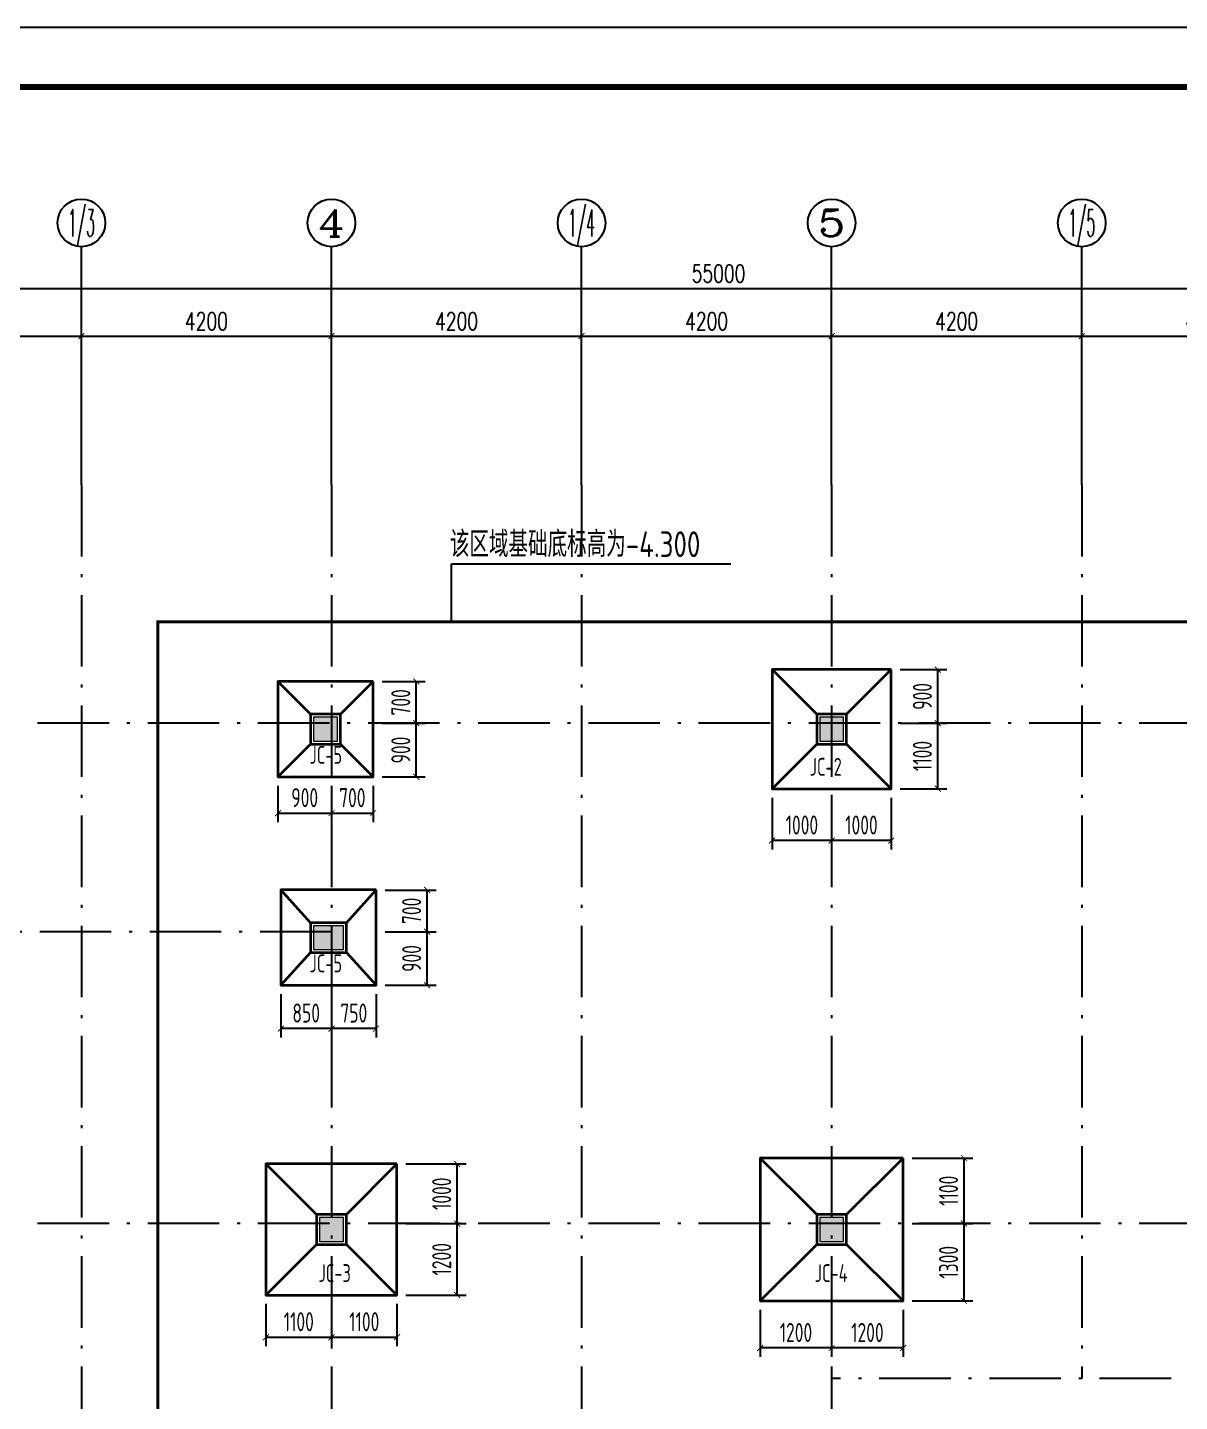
# Model space of a CAD drawing. Extents: x 169490 to 7584583, y -2399407 to 1374371.
# Drawn here: x 1414174 to 1433522, y 832123 to 855191 of the extents above; entities that cross this region are included whole.
import ezdxf
from ezdxf.enums import TextEntityAlignment as Align

# ---------------------------------------------------------------- set-up
doc = ezdxf.new("R2010")
doc.units = 0
doc.header["$LTSCALE"] = 100
for name, pattern in [('D3轴线点划线', [18.5, 12, -3, 0.5, -3]), ('DIVIDE2', [15.875, 6.35, -3.175, 0, -3.175, 0, -3.175]), ('HIDDEN', [0.375, 0.25, -0.125])]:
    doc.linetypes.add(name, pattern=pattern)
doc.layers.get('0').update_dxf_attribs({"linetype": 'CONTINUOUS'})
doc.layers.get('DEFPOINTS').update_dxf_attribs({"linetype": 'CONTINUOUS'})
for name, color, linetype in [('0P-标字', 7, 'CONTINUOUS'), ('10', 7, 'DIVIDE2'), ('AXIS', 3, 'CONTINUOUS'), ('AXIS_TEXT', 4, 'CONTINUOUS'), ('C-AXIS(轴号)', 3, 'CONTINUOUS'), ('C-AXIS-T(字)', 7, 'CONTINUOUS'), ('C-DOTE', 8, 'D3轴线点划线'), ('PUB_DIM', 3, 'CONTINUOUS'), ('PUB_TEXT', 4, 'CONTINUOUS'), ('S-COLU-HATCH', 251, 'CONTINUOUS'), ('S-SLAB-DIM', 92, 'CONTINUOUS'), ('图框', 140, 'CONTINUOUS')]:
    doc.layers.add(name, color=color, linetype=linetype)
for name, color, linetype, lineweight in [('S-COLU-LINE1', 6, 'CONTINUOUS', 18), ('独基', 110, 'CONTINUOUS', 35), ('砼柱', 2, 'CONTINUOUS', 35)]:
    doc.layers.add(name, color=color, linetype=linetype, lineweight=lineweight)
doc.styles.add('_HZDX', font='tssdeng.shx', dxfattribs={"width": 0.8, "bigfont": 'tssdchn.shx'})
doc.styles.add('_TCH_AXIS', font='COMPLEX', dxfattribs={"bigfont": 'GBCBIG'})
doc.styles.add('_TCH_DIM_T3', font='SIMPLEX.shx', dxfattribs={"width": 0.705882, "bigfont": 'GBCBIG.shx'})
doc.styles.add('COMPLEX', font='COMPLEX')
doc.styles.add('TSSD_Dimension', font='Tssdeng.shx', dxfattribs={"width": 0.7, "bigfont": 'tssdchn.shx'})
doc.styles.add('X', font='tssdeng.shx', dxfattribs={"width": 0.7, "bigfont": 'hztxt.shx'})
doc.dimstyles.new('_TCH_ARCH&&100', dxfattribs={"dimtxt": 297.5, "dimasz": 100, "dimexe": 250, "dimexo": 300, "dimgap": 100, "dimtad": 1, "dimdec": 0, "dimzin": 0, "dimdsep": 46, "dimtxsty": '_TCH_DIM_T3', "dimblk": 'ARCHTICK', "dimcen": 0.09, "dimclrt": 7, "dimazin": 2, "dimtfac": 1, "dimtdec": 0, "dimtix": 1, "dimtmove": 2, "dimatfit": 3, "dimfxl": 1, "dimtolj": 1, "dimtzin": 0, "dimarcsym": 0})
doc.dimstyles.new('TSSD_100_100$0', dxfattribs={"dimtxt": 320, "dimasz": 100, "dimexe": 150, "dimexo": 150, "dimgap": 100, "dimtad": 1, "dimdec": 0, "dimzin": 0, "dimdsep": 46, "dimtxsty": 'TSSD_Dimension', "dimblk": 'ARCHTICK', "dimcen": 0, "dimclrt": 7, "dimadec": 1, "dimazin": 0, "dimtfac": 1, "dimtdec": 0, "dimtix": 1, "dimtmove": 2, "dimatfit": 3, "dimldrblk": '_TSDBK', "dimfxl": 1, "dimtolj": 1, "dimtzin": 0, "dimarcsym": 0})

# ---------------------------------------------------------------- blocks, each defined once
blk = doc.blocks.new('_ARCHTICK')
at = {"const_width": 0.15}
blk.add_lwpolyline([(-0.5, -0.5), (0.5, 0.5)], dxfattribs=at)
blk = doc.blocks.new('*D423')
at = {"layer": 'AXIS', "color": 0, "lineweight": -2, "transparency": 16777216}
for p, q in [((1398280, 847811), (1398280, 851061)), ((1453280, 847811), (1453280, 851061)), ((1398280, 850811), (1453280, 850811))]:
    blk.add_line(p, q, dxfattribs=at)
at = {"layer": 'DEFPOINTS', "color": 0, "transparency": 16777216}
for p in [(1453280, 850811), (1398280, 847511), (1453280, 847511)]:
    blk.add_point(p, dxfattribs=at)
at = {"layer": 'AXIS', "color": 0, "lineweight": -2, "transparency": 16777216, "xscale": 100, "yscale": 100, "zscale": 100, "rotation": 180}
blk.add_blockref('_ARCHTICK', (1398280, 850811), dxfattribs=at)
at = {"layer": 'AXIS', "color": 0, "lineweight": -2, "transparency": 16777216, "xscale": 100, "yscale": 100, "zscale": 100}
blk.add_blockref('_ARCHTICK', (1453280, 850811), dxfattribs=at)
at = {"layer": 'AXIS', "color": 7, "transparency": 16777216, "insert": (1425780, 851060), "char_height": 297.5, "attachment_point": 5, "style": '_TCH_DIM_T3'}
blk.add_mtext('\\A1;55000', dxfattribs=at)
blk = doc.blocks.new('*D429')
at = {"layer": 'AXIS', "color": 0, "lineweight": -2, "transparency": 16777216}
for p, q in [((1431880, 847811), (1431880, 850261)), ((1436080, 847811), (1436080, 850261)), ((1431880, 850011), (1436080, 850011))]:
    blk.add_line(p, q, dxfattribs=at)
at = {"layer": 'DEFPOINTS', "color": 0, "transparency": 16777216}
for p in [(1436080, 850011), (1431880, 847511), (1436080, 847511)]:
    blk.add_point(p, dxfattribs=at)
at = {"layer": 'AXIS', "color": 0, "lineweight": -2, "transparency": 16777216, "xscale": 100, "yscale": 100, "zscale": 100, "rotation": 180}
blk.add_blockref('_ARCHTICK', (1431880, 850011), dxfattribs=at)
at = {"layer": 'AXIS', "color": 0, "lineweight": -2, "transparency": 16777216, "xscale": 100, "yscale": 100, "zscale": 100}
blk.add_blockref('_ARCHTICK', (1436080, 850011), dxfattribs=at)
at = {"layer": 'AXIS', "color": 7, "transparency": 16777216, "insert": (1433980, 850260), "char_height": 297.5, "attachment_point": 5, "style": '_TCH_DIM_T3'}
blk.add_mtext('\\A1;4200', dxfattribs=at)
blk = doc.blocks.new('*D430')
at = {"layer": 'AXIS', "color": 0, "lineweight": -2, "transparency": 16777216}
for p, q in [((1427680, 847811), (1427680, 850261)), ((1431880, 847811), (1431880, 850261)), ((1427680, 850011), (1431880, 850011))]:
    blk.add_line(p, q, dxfattribs=at)
at = {"layer": 'DEFPOINTS', "color": 0, "transparency": 16777216}
for p in [(1431880, 850011), (1427680, 847511), (1431880, 847511)]:
    blk.add_point(p, dxfattribs=at)
at = {"layer": 'AXIS', "color": 0, "lineweight": -2, "transparency": 16777216, "xscale": 100, "yscale": 100, "zscale": 100, "rotation": 180}
blk.add_blockref('_ARCHTICK', (1427680, 850011), dxfattribs=at)
at = {"layer": 'AXIS', "color": 0, "lineweight": -2, "transparency": 16777216, "xscale": 100, "yscale": 100, "zscale": 100}
blk.add_blockref('_ARCHTICK', (1431880, 850011), dxfattribs=at)
at = {"layer": 'AXIS', "color": 7, "transparency": 16777216, "insert": (1429780, 850260), "char_height": 297.5, "attachment_point": 5, "style": '_TCH_DIM_T3'}
blk.add_mtext('\\A1;4200', dxfattribs=at)
blk = doc.blocks.new('*D431')
at = {"layer": 'AXIS', "color": 0, "lineweight": -2, "transparency": 16777216}
for p, q in [((1423480, 847811), (1423480, 850261)), ((1427680, 847811), (1427680, 850261)), ((1423480, 850011), (1427680, 850011))]:
    blk.add_line(p, q, dxfattribs=at)
at = {"layer": 'DEFPOINTS', "color": 0, "transparency": 16777216}
for p in [(1427680, 850011), (1423480, 847511), (1427680, 847511)]:
    blk.add_point(p, dxfattribs=at)
at = {"layer": 'AXIS', "color": 0, "lineweight": -2, "transparency": 16777216, "xscale": 100, "yscale": 100, "zscale": 100, "rotation": 180}
blk.add_blockref('_ARCHTICK', (1423480, 850011), dxfattribs=at)
at = {"layer": 'AXIS', "color": 0, "lineweight": -2, "transparency": 16777216, "xscale": 100, "yscale": 100, "zscale": 100}
blk.add_blockref('_ARCHTICK', (1427680, 850011), dxfattribs=at)
at = {"layer": 'AXIS', "color": 7, "transparency": 16777216, "insert": (1425580, 850260), "char_height": 297.5, "attachment_point": 5, "style": '_TCH_DIM_T3'}
blk.add_mtext('\\A1;4200', dxfattribs=at)
blk = doc.blocks.new('*D432')
at = {"layer": 'AXIS', "color": 0, "lineweight": -2, "transparency": 16777216}
for p, q in [((1419280, 847811), (1419280, 850261)), ((1423480, 847811), (1423480, 850261)), ((1419280, 850011), (1423480, 850011))]:
    blk.add_line(p, q, dxfattribs=at)
at = {"layer": 'DEFPOINTS', "color": 0, "transparency": 16777216}
for p in [(1423480, 850011), (1419280, 847511), (1423480, 847511)]:
    blk.add_point(p, dxfattribs=at)
at = {"layer": 'AXIS', "color": 0, "lineweight": -2, "transparency": 16777216, "xscale": 100, "yscale": 100, "zscale": 100, "rotation": 180}
blk.add_blockref('_ARCHTICK', (1419280, 850011), dxfattribs=at)
at = {"layer": 'AXIS', "color": 0, "lineweight": -2, "transparency": 16777216, "xscale": 100, "yscale": 100, "zscale": 100}
blk.add_blockref('_ARCHTICK', (1423480, 850011), dxfattribs=at)
at = {"layer": 'AXIS', "color": 7, "transparency": 16777216, "insert": (1421380, 850260), "char_height": 297.5, "attachment_point": 5, "style": '_TCH_DIM_T3'}
blk.add_mtext('\\A1;4200', dxfattribs=at)
blk = doc.blocks.new('*D433')
at = {"layer": 'AXIS', "color": 0, "lineweight": -2, "transparency": 16777216}
for p, q in [((1415080, 847811), (1415080, 850261)), ((1419280, 847811), (1419280, 850261)), ((1415080, 850011), (1419280, 850011))]:
    blk.add_line(p, q, dxfattribs=at)
at = {"layer": 'DEFPOINTS', "color": 0, "transparency": 16777216}
for p in [(1419280, 850011), (1415080, 847511), (1419280, 847511)]:
    blk.add_point(p, dxfattribs=at)
at = {"layer": 'AXIS', "color": 0, "lineweight": -2, "transparency": 16777216, "xscale": 100, "yscale": 100, "zscale": 100, "rotation": 180}
blk.add_blockref('_ARCHTICK', (1415080, 850011), dxfattribs=at)
at = {"layer": 'AXIS', "color": 0, "lineweight": -2, "transparency": 16777216, "xscale": 100, "yscale": 100, "zscale": 100}
blk.add_blockref('_ARCHTICK', (1419280, 850011), dxfattribs=at)
at = {"layer": 'AXIS', "color": 7, "transparency": 16777216, "insert": (1417180, 850260), "char_height": 297.5, "attachment_point": 5, "style": '_TCH_DIM_T3'}
blk.add_mtext('\\A1;4200', dxfattribs=at)
blk = doc.blocks.new('*D434')
at = {"layer": 'AXIS', "color": 0, "lineweight": -2, "transparency": 16777216}
for p, q in [((1410880, 847811), (1410880, 850261)), ((1415080, 847811), (1415080, 850261)), ((1410880, 850011), (1415080, 850011))]:
    blk.add_line(p, q, dxfattribs=at)
at = {"layer": 'DEFPOINTS', "color": 0, "transparency": 16777216}
for p in [(1415080, 850011), (1410880, 847511), (1415080, 847511)]:
    blk.add_point(p, dxfattribs=at)
at = {"layer": 'AXIS', "color": 0, "lineweight": -2, "transparency": 16777216, "xscale": 100, "yscale": 100, "zscale": 100, "rotation": 180}
blk.add_blockref('_ARCHTICK', (1410880, 850011), dxfattribs=at)
at = {"layer": 'AXIS', "color": 0, "lineweight": -2, "transparency": 16777216, "xscale": 100, "yscale": 100, "zscale": 100}
blk.add_blockref('_ARCHTICK', (1415080, 850011), dxfattribs=at)
at = {"layer": 'AXIS', "color": 7, "transparency": 16777216, "insert": (1412980, 850260), "char_height": 297.5, "attachment_point": 5, "style": '_TCH_DIM_T3'}
blk.add_mtext('\\A1;4200', dxfattribs=at)
blk = doc.blocks.new('_AXISO')
blk.add_circle((0, 0), 0.5)
at = {"layer": 'AXIS_TEXT', "style": 'COMPLEX', "width": 1.041667}
blk.add_attdef('A', text='', height=0.56, dxfattribs=at).set_placement((-0.25, -0.28), (0.25, -0.28), align=Align.FIT)
blk = doc.blocks.new('*D457')
at = {"layer": 'DEFPOINTS', "color": 0, "ltscale": 10, "transparency": 16777216}
for p in [(1427680, 842411), (1428680, 842411), (1427680, 841542)]:
    blk.add_point(p, dxfattribs=at)
at = {"layer": 'S-SLAB-DIM', "color": 0, "lineweight": -2, "ltscale": 10, "transparency": 16777216}
for p, q in [((1427680, 842261), (1427680, 841392)), ((1428680, 842261), (1428680, 841392)), ((1428680, 841542), (1427680, 841542))]:
    blk.add_line(p, q, dxfattribs=at)
at = {"layer": 'S-SLAB-DIM', "color": 0, "lineweight": -2, "ltscale": 10, "transparency": 16777216, "xscale": 100, "yscale": 100, "zscale": 100, "rotation": 180}
blk.add_blockref('_ARCHTICK', (1427680, 841542), dxfattribs=at)
at = {"layer": 'S-SLAB-DIM', "color": 0, "lineweight": -2, "ltscale": 10, "transparency": 16777216, "xscale": 100, "yscale": 100, "zscale": 100}
blk.add_blockref('_ARCHTICK', (1428680, 841542), dxfattribs=at)
at = {"layer": 'S-SLAB-DIM', "color": 7, "ltscale": 10, "transparency": 16777216, "insert": (1428180, 841802), "char_height": 320, "attachment_point": 5, "style": 'TSSD_Dimension'}
blk.add_mtext('\\A1;1000', dxfattribs=at)
blk = doc.blocks.new('_TSDBK')
blk.add_line((-1, 0), (0, 0))
at = {"const_width": 0.5}
blk.add_lwpolyline([(-0.7, -0.7), (0.7, 0.7)], dxfattribs=at)
blk = doc.blocks.new('*D458')
at = {"layer": 'DEFPOINTS', "color": 0, "ltscale": 10, "transparency": 16777216}
for p in [(1428680, 843511), (1429463, 843511), (1428680, 842411)]:
    blk.add_point(p, dxfattribs=at)
at = {"layer": 'S-SLAB-DIM', "color": 0, "lineweight": -2, "ltscale": 10, "transparency": 16777216}
for p, q in [((1428830, 843511), (1429613, 843511)), ((1429463, 842411), (1429463, 843511)), ((1428830, 842411), (1429613, 842411))]:
    blk.add_line(p, q, dxfattribs=at)
at = {"layer": 'S-SLAB-DIM', "color": 0, "lineweight": -2, "ltscale": 10, "transparency": 16777216, "xscale": 100, "yscale": 100, "zscale": 100}
for p, rotation in [((1429463, 843511), 90), ((1429463, 842411), 270)]:
    blk.add_blockref('_ARCHTICK', p, dxfattribs=dict(at, rotation=rotation))
at = {"layer": 'S-SLAB-DIM', "color": 7, "ltscale": 10, "transparency": 16777216, "insert": (1429203, 842961), "char_height": 320, "attachment_point": 5, "rotation": 90, "style": 'TSSD_Dimension'}
blk.add_mtext('\\A1;1100', dxfattribs=at)
blk = doc.blocks.new('*D459')
at = {"layer": 'DEFPOINTS', "color": 0, "ltscale": 10, "transparency": 16777216}
for p in [(1426680, 842411), (1427680, 842411), (1426680, 841542)]:
    blk.add_point(p, dxfattribs=at)
at = {"layer": 'S-SLAB-DIM', "color": 0, "lineweight": -2, "ltscale": 10, "transparency": 16777216}
for p, q in [((1426680, 842261), (1426680, 841392)), ((1427680, 842261), (1427680, 841392)), ((1427680, 841542), (1426680, 841542))]:
    blk.add_line(p, q, dxfattribs=at)
at = {"layer": 'S-SLAB-DIM', "color": 0, "lineweight": -2, "ltscale": 10, "transparency": 16777216, "xscale": 100, "yscale": 100, "zscale": 100, "rotation": 180}
blk.add_blockref('_ARCHTICK', (1426680, 841542), dxfattribs=at)
at = {"layer": 'S-SLAB-DIM', "color": 0, "lineweight": -2, "ltscale": 10, "transparency": 16777216, "xscale": 100, "yscale": 100, "zscale": 100}
blk.add_blockref('_ARCHTICK', (1427680, 841542), dxfattribs=at)
at = {"layer": 'S-SLAB-DIM', "color": 7, "ltscale": 10, "transparency": 16777216, "insert": (1427180, 841802), "char_height": 320, "attachment_point": 5, "style": 'TSSD_Dimension'}
blk.add_mtext('\\A1;1000', dxfattribs=at)
blk = doc.blocks.new('*D460')
at = {"layer": 'DEFPOINTS', "color": 0, "ltscale": 10, "transparency": 16777216}
for p in [(1428680, 844411), (1429463, 844411), (1428680, 843511)]:
    blk.add_point(p, dxfattribs=at)
at = {"layer": 'S-SLAB-DIM', "color": 0, "lineweight": -2, "ltscale": 10, "transparency": 16777216}
for p, q in [((1428830, 844411), (1429613, 844411)), ((1429463, 843511), (1429463, 844411)), ((1428830, 843511), (1429613, 843511))]:
    blk.add_line(p, q, dxfattribs=at)
at = {"layer": 'S-SLAB-DIM', "color": 0, "lineweight": -2, "ltscale": 10, "transparency": 16777216, "xscale": 100, "yscale": 100, "zscale": 100}
for p, rotation in [((1429463, 844411), 90), ((1429463, 843511), 270)]:
    blk.add_blockref('_ARCHTICK', p, dxfattribs=dict(at, rotation=rotation))
at = {"layer": 'S-SLAB-DIM', "color": 7, "ltscale": 10, "transparency": 16777216, "insert": (1429203, 843961), "char_height": 320, "attachment_point": 5, "rotation": 90, "style": 'TSSD_Dimension'}
blk.add_mtext('\\A1;900', dxfattribs=at)
blk = doc.blocks.new('*D461')
at = {"layer": 'DEFPOINTS', "color": 0, "ltscale": 10, "transparency": 16777216}
for p in [(1419280, 842611), (1419980, 842611), (1419980, 842001)]:
    blk.add_point(p, dxfattribs=at)
at = {"layer": 'S-SLAB-DIM', "color": 0, "lineweight": -2, "ltscale": 10, "transparency": 16777216}
for p, q in [((1419280, 842461), (1419280, 841851)), ((1419980, 842461), (1419980, 841851)), ((1419280, 842001), (1419980, 842001))]:
    blk.add_line(p, q, dxfattribs=at)
at = {"layer": 'S-SLAB-DIM', "color": 0, "lineweight": -2, "ltscale": 10, "transparency": 16777216, "xscale": 100, "yscale": 100, "zscale": 100, "rotation": 180}
blk.add_blockref('_ARCHTICK', (1419280, 842001), dxfattribs=at)
at = {"layer": 'S-SLAB-DIM', "color": 0, "lineweight": -2, "ltscale": 10, "transparency": 16777216, "xscale": 100, "yscale": 100, "zscale": 100}
blk.add_blockref('_ARCHTICK', (1419980, 842001), dxfattribs=at)
at = {"layer": 'S-SLAB-DIM', "color": 7, "ltscale": 10, "transparency": 16777216, "insert": (1419630, 842261), "char_height": 320, "attachment_point": 5, "style": 'TSSD_Dimension'}
blk.add_mtext('\\A1;700', dxfattribs=at)
blk = doc.blocks.new('*D462')
at = {"layer": 'DEFPOINTS', "color": 0, "ltscale": 10, "transparency": 16777216}
for p in [(1419980, 843511), (1420704, 843511), (1419980, 842611)]:
    blk.add_point(p, dxfattribs=at)
at = {"layer": 'S-SLAB-DIM', "color": 0, "lineweight": -2, "ltscale": 10, "transparency": 16777216}
for p, q in [((1420130, 843511), (1420854, 843511)), ((1420704, 842611), (1420704, 843511)), ((1420130, 842611), (1420854, 842611))]:
    blk.add_line(p, q, dxfattribs=at)
at = {"layer": 'S-SLAB-DIM', "color": 0, "lineweight": -2, "ltscale": 10, "transparency": 16777216, "xscale": 100, "yscale": 100, "zscale": 100}
for p, rotation in [((1420704, 843511), 90), ((1420704, 842611), 270)]:
    blk.add_blockref('_ARCHTICK', p, dxfattribs=dict(at, rotation=rotation))
at = {"layer": 'S-SLAB-DIM', "color": 7, "ltscale": 10, "transparency": 16777216, "insert": (1420444, 843061), "char_height": 320, "attachment_point": 5, "rotation": 90, "style": 'TSSD_Dimension'}
blk.add_mtext('\\A1;900', dxfattribs=at)
blk = doc.blocks.new('*D463')
at = {"layer": 'DEFPOINTS', "color": 0, "ltscale": 10, "transparency": 16777216}
for p in [(1418380, 842611), (1419280, 842611), (1419280, 842001)]:
    blk.add_point(p, dxfattribs=at)
at = {"layer": 'S-SLAB-DIM', "color": 0, "lineweight": -2, "ltscale": 10, "transparency": 16777216}
for p, q in [((1418380, 842461), (1418380, 841851)), ((1419280, 842461), (1419280, 841851)), ((1418380, 842001), (1419280, 842001))]:
    blk.add_line(p, q, dxfattribs=at)
at = {"layer": 'S-SLAB-DIM', "color": 0, "lineweight": -2, "ltscale": 10, "transparency": 16777216, "xscale": 100, "yscale": 100, "zscale": 100, "rotation": 180}
blk.add_blockref('_ARCHTICK', (1418380, 842001), dxfattribs=at)
at = {"layer": 'S-SLAB-DIM', "color": 0, "lineweight": -2, "ltscale": 10, "transparency": 16777216, "xscale": 100, "yscale": 100, "zscale": 100}
blk.add_blockref('_ARCHTICK', (1419280, 842001), dxfattribs=at)
at = {"layer": 'S-SLAB-DIM', "color": 7, "ltscale": 10, "transparency": 16777216, "insert": (1418830, 842261), "char_height": 320, "attachment_point": 5, "style": 'TSSD_Dimension'}
blk.add_mtext('\\A1;900', dxfattribs=at)
blk = doc.blocks.new('*D464')
at = {"layer": 'DEFPOINTS', "color": 0, "ltscale": 10, "transparency": 16777216}
for p in [(1419280, 839111), (1420030, 839111), (1419280, 838385)]:
    blk.add_point(p, dxfattribs=at)
at = {"layer": 'S-SLAB-DIM', "color": 0, "lineweight": -2, "ltscale": 10, "transparency": 16777216}
for p, q in [((1419280, 838961), (1419280, 838235)), ((1420030, 838961), (1420030, 838235)), ((1420030, 838385), (1419280, 838385))]:
    blk.add_line(p, q, dxfattribs=at)
at = {"layer": 'S-SLAB-DIM', "color": 0, "lineweight": -2, "ltscale": 10, "transparency": 16777216, "xscale": 100, "yscale": 100, "zscale": 100, "rotation": 180}
blk.add_blockref('_ARCHTICK', (1419280, 838385), dxfattribs=at)
at = {"layer": 'S-SLAB-DIM', "color": 0, "lineweight": -2, "ltscale": 10, "transparency": 16777216, "xscale": 100, "yscale": 100, "zscale": 100}
blk.add_blockref('_ARCHTICK', (1420030, 838385), dxfattribs=at)
at = {"layer": 'S-SLAB-DIM', "color": 7, "ltscale": 10, "transparency": 16777216, "insert": (1419655, 838645), "char_height": 320, "attachment_point": 5, "style": 'TSSD_Dimension'}
blk.add_mtext('\\A1;750', dxfattribs=at)
blk = doc.blocks.new('*D465')
at = {"layer": 'DEFPOINTS', "color": 0, "ltscale": 10, "transparency": 16777216}
for p in [(1420030, 840011), (1420886, 840011), (1420030, 839111)]:
    blk.add_point(p, dxfattribs=at)
at = {"layer": 'S-SLAB-DIM', "color": 0, "lineweight": -2, "ltscale": 10, "transparency": 16777216}
for p, q in [((1420180, 840011), (1421036, 840011)), ((1420886, 839111), (1420886, 840011)), ((1420180, 839111), (1421036, 839111))]:
    blk.add_line(p, q, dxfattribs=at)
at = {"layer": 'S-SLAB-DIM', "color": 0, "lineweight": -2, "ltscale": 10, "transparency": 16777216, "xscale": 100, "yscale": 100, "zscale": 100}
for p, rotation in [((1420886, 840011), 90), ((1420886, 839111), 270)]:
    blk.add_blockref('_ARCHTICK', p, dxfattribs=dict(at, rotation=rotation))
at = {"layer": 'S-SLAB-DIM', "color": 7, "ltscale": 10, "transparency": 16777216, "insert": (1420626, 839561), "char_height": 320, "attachment_point": 5, "rotation": 90, "style": 'TSSD_Dimension'}
blk.add_mtext('\\A1;900', dxfattribs=at)
blk = doc.blocks.new('*D466')
at = {"layer": 'DEFPOINTS', "color": 0, "ltscale": 10, "transparency": 16777216}
for p in [(1420030, 840711), (1420886, 840711), (1420030, 840011)]:
    blk.add_point(p, dxfattribs=at)
at = {"layer": 'S-SLAB-DIM', "color": 0, "lineweight": -2, "ltscale": 10, "transparency": 16777216}
for p, q in [((1420180, 840711), (1421036, 840711)), ((1420886, 840011), (1420886, 840711)), ((1420180, 840011), (1421036, 840011))]:
    blk.add_line(p, q, dxfattribs=at)
at = {"layer": 'S-SLAB-DIM', "color": 0, "lineweight": -2, "ltscale": 10, "transparency": 16777216, "xscale": 100, "yscale": 100, "zscale": 100}
for p, rotation in [((1420886, 840711), 90), ((1420886, 840011), 270)]:
    blk.add_blockref('_ARCHTICK', p, dxfattribs=dict(at, rotation=rotation))
at = {"layer": 'S-SLAB-DIM', "color": 7, "ltscale": 10, "transparency": 16777216, "insert": (1420626, 840361), "char_height": 320, "attachment_point": 5, "rotation": 90, "style": 'TSSD_Dimension'}
blk.add_mtext('\\A1;700', dxfattribs=at)
blk = doc.blocks.new('*D467')
at = {"layer": 'DEFPOINTS', "color": 0, "ltscale": 10, "transparency": 16777216}
for p in [(1419980, 844211), (1420704, 844211), (1419980, 843511)]:
    blk.add_point(p, dxfattribs=at)
at = {"layer": 'S-SLAB-DIM', "color": 0, "lineweight": -2, "ltscale": 10, "transparency": 16777216}
for p, q in [((1420130, 844211), (1420854, 844211)), ((1420704, 843511), (1420704, 844211)), ((1420130, 843511), (1420854, 843511))]:
    blk.add_line(p, q, dxfattribs=at)
at = {"layer": 'S-SLAB-DIM', "color": 0, "lineweight": -2, "ltscale": 10, "transparency": 16777216, "xscale": 100, "yscale": 100, "zscale": 100}
for p, rotation in [((1420704, 844211), 90), ((1420704, 843511), 270)]:
    blk.add_blockref('_ARCHTICK', p, dxfattribs=dict(at, rotation=rotation))
at = {"layer": 'S-SLAB-DIM', "color": 7, "ltscale": 10, "transparency": 16777216, "insert": (1420444, 843861), "char_height": 320, "attachment_point": 5, "rotation": 90, "style": 'TSSD_Dimension'}
blk.add_mtext('\\A1;700', dxfattribs=at)
blk = doc.blocks.new('*D468')
at = {"layer": 'DEFPOINTS', "color": 0, "ltscale": 10, "transparency": 16777216}
for p in [(1418430, 839111), (1419280, 839111), (1418430, 838385)]:
    blk.add_point(p, dxfattribs=at)
at = {"layer": 'S-SLAB-DIM', "color": 0, "lineweight": -2, "ltscale": 10, "transparency": 16777216}
for p, q in [((1418430, 838961), (1418430, 838235)), ((1419280, 838961), (1419280, 838235)), ((1419280, 838385), (1418430, 838385))]:
    blk.add_line(p, q, dxfattribs=at)
at = {"layer": 'S-SLAB-DIM', "color": 0, "lineweight": -2, "ltscale": 10, "transparency": 16777216, "xscale": 100, "yscale": 100, "zscale": 100, "rotation": 180}
blk.add_blockref('_ARCHTICK', (1418430, 838385), dxfattribs=at)
at = {"layer": 'S-SLAB-DIM', "color": 0, "lineweight": -2, "ltscale": 10, "transparency": 16777216, "xscale": 100, "yscale": 100, "zscale": 100}
blk.add_blockref('_ARCHTICK', (1419280, 838385), dxfattribs=at)
at = {"layer": 'S-SLAB-DIM', "color": 7, "ltscale": 10, "transparency": 16777216, "insert": (1418855, 838645), "char_height": 320, "attachment_point": 5, "style": 'TSSD_Dimension'}
blk.add_mtext('\\A1;850', dxfattribs=at)
blk = doc.blocks.new('*D523')
at = {"layer": 'DEFPOINTS', "color": 0, "ltscale": 10, "transparency": 16777216}
for p in [(1427680, 833811), (1428880, 833811), (1427680, 833022)]:
    blk.add_point(p, dxfattribs=at)
at = {"layer": 'S-SLAB-DIM', "color": 0, "lineweight": -2, "ltscale": 10, "transparency": 16777216}
for p, q in [((1427680, 833661), (1427680, 832872)), ((1428880, 833661), (1428880, 832872)), ((1428880, 833022), (1427680, 833022))]:
    blk.add_line(p, q, dxfattribs=at)
at = {"layer": 'S-SLAB-DIM', "color": 0, "lineweight": -2, "ltscale": 10, "transparency": 16777216, "xscale": 100, "yscale": 100, "zscale": 100, "rotation": 180}
blk.add_blockref('_ARCHTICK', (1427680, 833022), dxfattribs=at)
at = {"layer": 'S-SLAB-DIM', "color": 0, "lineweight": -2, "ltscale": 10, "transparency": 16777216, "xscale": 100, "yscale": 100, "zscale": 100}
blk.add_blockref('_ARCHTICK', (1428880, 833022), dxfattribs=at)
at = {"layer": 'S-SLAB-DIM', "color": 7, "ltscale": 10, "transparency": 16777216, "insert": (1428280, 833282), "char_height": 320, "attachment_point": 5, "style": 'TSSD_Dimension'}
blk.add_mtext('\\A1;1200', dxfattribs=at)
blk = doc.blocks.new('*D524')
at = {"layer": 'DEFPOINTS', "color": 0, "ltscale": 10, "transparency": 16777216}
for p in [(1428880, 835111), (1429903, 835111), (1428880, 833811)]:
    blk.add_point(p, dxfattribs=at)
at = {"layer": 'S-SLAB-DIM', "color": 0, "lineweight": -2, "ltscale": 10, "transparency": 16777216}
for p, q in [((1429030, 835111), (1430053, 835111)), ((1429903, 833811), (1429903, 835111)), ((1429030, 833811), (1430053, 833811))]:
    blk.add_line(p, q, dxfattribs=at)
at = {"layer": 'S-SLAB-DIM', "color": 0, "lineweight": -2, "ltscale": 10, "transparency": 16777216, "xscale": 100, "yscale": 100, "zscale": 100}
for p, rotation in [((1429903, 835111), 90), ((1429903, 833811), 270)]:
    blk.add_blockref('_ARCHTICK', p, dxfattribs=dict(at, rotation=rotation))
at = {"layer": 'S-SLAB-DIM', "color": 7, "ltscale": 10, "transparency": 16777216, "insert": (1429643, 834461), "char_height": 320, "attachment_point": 5, "rotation": 90, "style": 'TSSD_Dimension'}
blk.add_mtext('\\A1;1300', dxfattribs=at)
blk = doc.blocks.new('*D525')
at = {"layer": 'DEFPOINTS', "color": 0, "ltscale": 10, "transparency": 16777216}
for p in [(1426480, 833811), (1427680, 833811), (1426480, 833022)]:
    blk.add_point(p, dxfattribs=at)
at = {"layer": 'S-SLAB-DIM', "color": 0, "lineweight": -2, "ltscale": 10, "transparency": 16777216}
for p, q in [((1426480, 833661), (1426480, 832872)), ((1427680, 833661), (1427680, 832872)), ((1427680, 833022), (1426480, 833022))]:
    blk.add_line(p, q, dxfattribs=at)
at = {"layer": 'S-SLAB-DIM', "color": 0, "lineweight": -2, "ltscale": 10, "transparency": 16777216, "xscale": 100, "yscale": 100, "zscale": 100, "rotation": 180}
blk.add_blockref('_ARCHTICK', (1426480, 833022), dxfattribs=at)
at = {"layer": 'S-SLAB-DIM', "color": 0, "lineweight": -2, "ltscale": 10, "transparency": 16777216, "xscale": 100, "yscale": 100, "zscale": 100}
blk.add_blockref('_ARCHTICK', (1427680, 833022), dxfattribs=at)
at = {"layer": 'S-SLAB-DIM', "color": 7, "ltscale": 10, "transparency": 16777216, "insert": (1427080, 833282), "char_height": 320, "attachment_point": 5, "style": 'TSSD_Dimension'}
blk.add_mtext('\\A1;1200', dxfattribs=at)
blk = doc.blocks.new('*D526')
at = {"layer": 'DEFPOINTS', "color": 0, "ltscale": 10, "transparency": 16777216}
for p in [(1428880, 836211), (1429903, 836211), (1428880, 835111)]:
    blk.add_point(p, dxfattribs=at)
at = {"layer": 'S-SLAB-DIM', "color": 0, "lineweight": -2, "ltscale": 10, "transparency": 16777216}
for p, q in [((1429030, 836211), (1430053, 836211)), ((1429903, 835111), (1429903, 836211)), ((1429030, 835111), (1430053, 835111))]:
    blk.add_line(p, q, dxfattribs=at)
at = {"layer": 'S-SLAB-DIM', "color": 0, "lineweight": -2, "ltscale": 10, "transparency": 16777216, "xscale": 100, "yscale": 100, "zscale": 100}
for p, rotation in [((1429903, 836211), 90), ((1429903, 835111), 270)]:
    blk.add_blockref('_ARCHTICK', p, dxfattribs=dict(at, rotation=rotation))
at = {"layer": 'S-SLAB-DIM', "color": 7, "ltscale": 10, "transparency": 16777216, "insert": (1429643, 835661), "char_height": 320, "attachment_point": 5, "rotation": 90, "style": 'TSSD_Dimension'}
blk.add_mtext('\\A1;1100', dxfattribs=at)
blk = doc.blocks.new('*D527')
at = {"layer": 'DEFPOINTS', "color": 0, "ltscale": 10, "transparency": 16777216}
for p in [(1419280, 833911), (1420380, 833911), (1420380, 833203)]:
    blk.add_point(p, dxfattribs=at)
at = {"layer": 'S-SLAB-DIM', "color": 0, "lineweight": -2, "ltscale": 10, "transparency": 16777216}
for p, q in [((1419280, 833761), (1419280, 833053)), ((1420380, 833761), (1420380, 833053)), ((1419280, 833203), (1420380, 833203))]:
    blk.add_line(p, q, dxfattribs=at)
at = {"layer": 'S-SLAB-DIM', "color": 0, "lineweight": -2, "ltscale": 10, "transparency": 16777216, "xscale": 100, "yscale": 100, "zscale": 100, "rotation": 180}
blk.add_blockref('_ARCHTICK', (1419280, 833203), dxfattribs=at)
at = {"layer": 'S-SLAB-DIM', "color": 0, "lineweight": -2, "ltscale": 10, "transparency": 16777216, "xscale": 100, "yscale": 100, "zscale": 100}
blk.add_blockref('_ARCHTICK', (1420380, 833203), dxfattribs=at)
at = {"layer": 'S-SLAB-DIM', "color": 7, "ltscale": 10, "transparency": 16777216, "insert": (1419830, 833463), "char_height": 320, "attachment_point": 5, "style": 'TSSD_Dimension'}
blk.add_mtext('\\A1;1100', dxfattribs=at)
blk = doc.blocks.new('*D528')
at = {"layer": 'DEFPOINTS', "color": 0, "ltscale": 10, "transparency": 16777216}
for p in [(1420380, 835111), (1421391, 835111), (1420380, 833911)]:
    blk.add_point(p, dxfattribs=at)
at = {"layer": 'S-SLAB-DIM', "color": 0, "lineweight": -2, "ltscale": 10, "transparency": 16777216}
for p, q in [((1420530, 835111), (1421541, 835111)), ((1421391, 833911), (1421391, 835111)), ((1420530, 833911), (1421541, 833911))]:
    blk.add_line(p, q, dxfattribs=at)
at = {"layer": 'S-SLAB-DIM', "color": 0, "lineweight": -2, "ltscale": 10, "transparency": 16777216, "xscale": 100, "yscale": 100, "zscale": 100}
for p, rotation in [((1421391, 835111), 90), ((1421391, 833911), 270)]:
    blk.add_blockref('_ARCHTICK', p, dxfattribs=dict(at, rotation=rotation))
at = {"layer": 'S-SLAB-DIM', "color": 7, "ltscale": 10, "transparency": 16777216, "insert": (1421131, 834511), "char_height": 320, "attachment_point": 5, "rotation": 90, "style": 'TSSD_Dimension'}
blk.add_mtext('\\A1;1200', dxfattribs=at)
blk = doc.blocks.new('*D529')
at = {"layer": 'DEFPOINTS', "color": 0, "ltscale": 10, "transparency": 16777216}
for p in [(1418180, 833911), (1419280, 833911), (1419280, 833203)]:
    blk.add_point(p, dxfattribs=at)
at = {"layer": 'S-SLAB-DIM', "color": 0, "lineweight": -2, "ltscale": 10, "transparency": 16777216}
for p, q in [((1418180, 833761), (1418180, 833053)), ((1419280, 833761), (1419280, 833053)), ((1418180, 833203), (1419280, 833203))]:
    blk.add_line(p, q, dxfattribs=at)
at = {"layer": 'S-SLAB-DIM', "color": 0, "lineweight": -2, "ltscale": 10, "transparency": 16777216, "xscale": 100, "yscale": 100, "zscale": 100, "rotation": 180}
blk.add_blockref('_ARCHTICK', (1418180, 833203), dxfattribs=at)
at = {"layer": 'S-SLAB-DIM', "color": 0, "lineweight": -2, "ltscale": 10, "transparency": 16777216, "xscale": 100, "yscale": 100, "zscale": 100}
blk.add_blockref('_ARCHTICK', (1419280, 833203), dxfattribs=at)
at = {"layer": 'S-SLAB-DIM', "color": 7, "ltscale": 10, "transparency": 16777216, "insert": (1418730, 833463), "char_height": 320, "attachment_point": 5, "style": 'TSSD_Dimension'}
blk.add_mtext('\\A1;1100', dxfattribs=at)
blk = doc.blocks.new('*D530')
at = {"layer": 'DEFPOINTS', "color": 0, "ltscale": 10, "transparency": 16777216}
for p in [(1420380, 836111), (1421391, 836111), (1420380, 835111)]:
    blk.add_point(p, dxfattribs=at)
at = {"layer": 'S-SLAB-DIM', "color": 0, "lineweight": -2, "ltscale": 10, "transparency": 16777216}
for p, q in [((1420530, 836111), (1421541, 836111)), ((1421391, 835111), (1421391, 836111)), ((1420530, 835111), (1421541, 835111))]:
    blk.add_line(p, q, dxfattribs=at)
at = {"layer": 'S-SLAB-DIM', "color": 0, "lineweight": -2, "ltscale": 10, "transparency": 16777216, "xscale": 100, "yscale": 100, "zscale": 100}
for p, rotation in [((1421391, 836111), 90), ((1421391, 835111), 270)]:
    blk.add_blockref('_ARCHTICK', p, dxfattribs=dict(at, rotation=rotation))
at = {"layer": 'S-SLAB-DIM', "color": 7, "ltscale": 10, "transparency": 16777216, "insert": (1421131, 835611), "char_height": 320, "attachment_point": 5, "rotation": 90, "style": 'TSSD_Dimension'}
blk.add_mtext('\\A1;1000', dxfattribs=at)

msp = doc.modelspace()

# ---------------------------------------------------------------- hatches: boundary and pattern name
at = {"layer": 'S-COLU-HATCH', "ltscale": 10}
h = msp.add_hatch(color=256, dxfattribs=at)
h.dxf.hatch_style = 1
h.paths.add_polyline_path([(1419379.8, 843611.1), (1418979.8, 843611.1), (1418979.8, 843211.1), (1419379.8, 843211.1)])
h = msp.add_hatch(color=256, dxfattribs=at)
h.dxf.hatch_style = 1
h.paths.add_polyline_path([(1427879.8, 843611.1), (1427479.8, 843611.1), (1427479.8, 843211.1), (1427879.8, 843211.1)])
h = msp.add_hatch(color=256, dxfattribs=at)
h.dxf.hatch_style = 1
h.paths.add_polyline_path([(1419479.8, 840111.1), (1418979.8, 840111.1), (1418979.8, 839711.1), (1419479.8, 839711.1)])
h = msp.add_hatch(color=256, dxfattribs=at)
h.dxf.hatch_style = 1
h.paths.add_polyline_path([(1419479.8, 835211.1), (1419079.8, 835211.1), (1419079.8, 834811.1), (1419479.8, 834811.1)])
h = msp.add_hatch(color=256, dxfattribs=at)
h.dxf.hatch_style = 1
h.paths.add_polyline_path([(1427879.8, 835211.1), (1427479.8, 835211.1), (1427479.8, 834811.1), (1427879.8, 834811.1)])

# ---------------------------------------------------------------- linework, layer by layer
at = {"layer": '10', "ltscale": 10}
for p, q in [((1421295.6, 845215.2), (1421295.6, 846186.4)), ((1421295.6, 846186.4), (1425989.4, 846186.4))]:
    msp.add_line(p, q, dxfattribs=at)
at = {"layer": 'C-AXIS(轴号)'}
for p, q in [((1415079.8, 847511.1), (1415079.8, 851511.1)), ((1419279.8, 847511.1), (1419279.8, 851511.1)), ((1423479.8, 847511.1), (1423479.8, 851511.1)), ((1427679.8, 847511.1), (1427679.8, 851511.1)), ((1431879.8, 847511.1), (1431879.8, 851511.1))]:
    msp.add_line(p, q, dxfattribs=at)
at = {"layer": 'C-DOTE'}
for p, q in [((1415079.8, 847511.1), (1415079.8, 821311.1)), ((1419279.8, 847511.1), (1419279.8, 821311.1)), ((1423479.8, 847511.1), (1423479.8, 821311.1)), ((1427679.8, 847511.1), (1427679.8, 821311.1)), ((1431879.8, 847511.1), (1431879.8, 832511.1)), ((1454395.1, 843511.1), (1395979.8, 843511.1)), ((1419279.8, 840011.1), (1395979.8, 840011.1)), ((1454395.1, 835111.1), (1395979.8, 835111.1)), ((1437079.8, 832511.1), (1427679.8, 832511.1))]:
    msp.add_line(p, q, dxfattribs=at)
at = {"layer": 'PUB_DIM', "color": 1, "linetype": 'HIDDEN', "ltscale": 20, "const_width": 50}
msp.add_lwpolyline([(1416365.6, 841735.9), (1416365.6, 824750.7), (1439290.9, 824750.7), (1439290.9, 845215.2), (1416365.6, 845215.2), (1416365.6, 841735.9)], close=True, dxfattribs=at)
at = {"layer": 'S-COLU-LINE1'}
for points in [[(1419379.8, 843611.1), (1418979.8, 843611.1), (1418979.8, 843211.1), (1419379.8, 843211.1)], [(1427879.8, 843611.1), (1427479.8, 843611.1), (1427479.8, 843211.1), (1427879.8, 843211.1)], [(1419479.8, 840111.1), (1418979.8, 840111.1), (1418979.8, 839711.1), (1419479.8, 839711.1)], [(1419479.8, 835211.1), (1419079.8, 835211.1), (1419079.8, 834811.1), (1419479.8, 834811.1)], [(1427879.8, 835211.1), (1427479.8, 835211.1), (1427479.8, 834811.1), (1427879.8, 834811.1)]]:
    msp.add_lwpolyline(points, close=True, dxfattribs=at)
at = {"layer": '图框'}
msp.add_lwpolyline([(1385935.3, 795791.4), (1470035.3, 795791.4), (1470035.3, 855191.4), (1385935.3, 855191.4)], close=True, dxfattribs=at)
at = {"layer": '图框', "const_width": 100}
msp.add_lwpolyline([(1388435.3, 796791.4), (1469035.3, 796791.4), (1469035.3, 854191.4), (1388435.3, 854191.4)], close=True, dxfattribs=at)
at = {"layer": '独基', "color": 32}
for p, q in [((1427429.8, 843661.1), (1426679.8, 844411.1)), ((1427929.8, 843661.1), (1428679.8, 844411.1)), ((1418929.8, 843661.1), (1418379.8, 844211.1)), ((1419429.8, 843661.1), (1419979.8, 844211.1)), ((1418929.8, 843161.1), (1418379.8, 842611.1)), ((1419429.8, 843161.1), (1419979.8, 842611.1)), ((1427429.8, 843161.1), (1426679.8, 842411.1)), ((1427929.8, 843161.1), (1428679.8, 842411.1)), ((1418929.8, 840161.1), (1418429.8, 840711.1)), ((1419529.8, 840161.1), (1420029.8, 840711.1)), ((1418929.8, 839661.1), (1418429.8, 839111.1)), ((1419529.8, 839661.1), (1420029.8, 839111.1)), ((1419029.8, 835261.1), (1418179.8, 836111.1)), ((1419529.8, 835261.1), (1420379.8, 836111.1)), ((1427429.8, 835261.1), (1426479.8, 836211.1)), ((1427929.8, 835261.1), (1428879.8, 836211.1)), ((1419029.8, 834761.1), (1418179.8, 833911.1)), ((1419529.8, 834761.1), (1420379.8, 833911.1)), ((1427429.8, 834761.1), (1426479.8, 833811.1)), ((1427929.8, 834761.1), (1428879.8, 833811.1))]:
    msp.add_line(p, q, dxfattribs=at)
for points in [[(1428679.8, 844411.1), (1426679.8, 844411.1), (1426679.8, 842411.1), (1428679.8, 842411.1)], [(1419979.8, 844211.1), (1418379.8, 844211.1), (1418379.8, 842611.1), (1419979.8, 842611.1)], [(1419429.8, 843661.1), (1418929.8, 843661.1), (1418929.8, 843161.1), (1419429.8, 843161.1)], [(1427929.8, 843661.1), (1427429.8, 843661.1), (1427429.8, 843161.1), (1427929.8, 843161.1)], [(1420029.8, 840711.1), (1418429.8, 840711.1), (1418429.8, 839111.1), (1420029.8, 839111.1)], [(1419529.8, 840161.1), (1418929.8, 840161.1), (1418929.8, 839661.1), (1419529.8, 839661.1)], [(1420379.8, 836111.1), (1418179.8, 836111.1), (1418179.8, 833911.1), (1420379.8, 833911.1)], [(1428879.8, 836211.1), (1426479.8, 836211.1), (1426479.8, 833811.1), (1428879.8, 833811.1)], [(1419529.8, 835261.1), (1419029.8, 835261.1), (1419029.8, 834761.1), (1419529.8, 834761.1)], [(1427929.8, 835261.1), (1427429.8, 835261.1), (1427429.8, 834761.1), (1427929.8, 834761.1)]]:
    msp.add_lwpolyline(points, close=True, dxfattribs=at)
at = {"layer": '砼柱', "ltscale": 10}
msp.add_lwpolyline([(1388435.3, 854191.4), (1462040.2, 854191.4), (1462040.2, 796791.4), (1388435.3, 796791.4)], close=True, dxfattribs=at)

# ---------------------------------------------------------------- block references
at = {"layer": 'C-AXIS(轴号)'}
ref = msp.add_blockref('_AXISO', (1415079.8, 851911.1), dxfattribs=dict(at, xscale=800, yscale=800, zscale=800))
ref.add_attrib('A', '1/3', dxfattribs={"layer": 'C-AXIS-T(字)', "height": 452.55, "style": '_TCH_AXIS', "width": 0.411765}).set_placement((1414853.5, 851684.8), (1415306.1, 851684.8), align=Align.FIT)
ref = msp.add_blockref('_AXISO', (1419279.8, 851911.1), dxfattribs=dict(at, xscale=800, yscale=800, zscale=800))
ref.add_attrib('A', '4', dxfattribs={"layer": 'C-AXIS-T(字)', "height": 452.5, "style": '_TCH_AXIS', "width": 1.3125}).set_placement((1419053.5, 851684.8), (1419506.1, 851684.8), align=Align.FIT)
ref = msp.add_blockref('_AXISO', (1423479.8, 851911.1), dxfattribs=dict(at, xscale=800, yscale=800, zscale=800))
ref.add_attrib('A', '1/4', dxfattribs={"layer": 'C-AXIS-T(字)', "height": 452.55, "style": '_TCH_AXIS', "width": 0.396226}).set_placement((1423253.5, 851684.8), (1423706.1, 851684.8), align=Align.FIT)
ref = msp.add_blockref('_AXISO', (1427679.8, 851911.1), dxfattribs=dict(at, xscale=800, yscale=800, zscale=800))
ref.add_attrib('A', '5', dxfattribs={"layer": 'C-AXIS-T(字)', "height": 452.5, "style": '_TCH_AXIS', "width": 1.5}).set_placement((1427453.5, 851684.8), (1427906.1, 851684.8), align=Align.FIT)
ref = msp.add_blockref('_AXISO', (1431879.8, 851911.1), dxfattribs=dict(at, xscale=800, yscale=800, zscale=800))
ref.add_attrib('A', '1/5', dxfattribs={"layer": 'C-AXIS-T(字)', "height": 452.55, "style": '_TCH_AXIS', "width": 0.411765}).set_placement((1431653.5, 851684.8), (1432106.1, 851684.8), align=Align.FIT)

# ---------------------------------------------------------------- texts
at = {"layer": '0P-标字', "color": 80, "linetype": 'Continuous', "style": 'X', "width": 0.7}
for s, p in [('JC-5', (1418911.5, 842739.3, 3000)), ('JC-2', (1427311.5, 842539.3, 3000)), ('JC-5', (1418911.5, 839239.3, 3000)), ('JC-3', (1419062.8, 834039.3, 3000)), ('JC-4', (1427396.1, 834039.3, 3000))]:
    msp.add_text(s, height=300, dxfattribs=at).set_placement(p, align=Align.BOTTOM_LEFT)
at = {"layer": 'PUB_TEXT', "color": 0, "style": '_HZDX', "width": 0.8}
msp.add_text('该区域基础底标高为-4.300', height=432, dxfattribs=at).set_placement((1421267.5, 846299.9))

# ---------------------------------------------------------------- dimensions: what is measured, and where the dimension line sits
at = {"layer": 'AXIS'}
for p1, p2, distance, picture, middle in [((1398279.8, 847511.1), (1453279.8, 847511.1), 3300, '*D423', (1425779.8, 851059.9)), ((1410879.8, 847511.1), (1415079.8, 847511.1), 2500, '*D434', (1412979.8, 850259.9)), ((1415079.8, 847511.1), (1419279.8, 847511.1), 2500, '*D433', (1417179.8, 850259.9)), ((1419279.8, 847511.1), (1423479.8, 847511.1), 2500, '*D432', (1421379.8, 850259.9)), ((1423479.8, 847511.1), (1427679.8, 847511.1), 2500, '*D431', (1425579.8, 850259.9)), ((1427679.8, 847511.1), (1431879.8, 847511.1), 2500, '*D430', (1429779.8, 850259.9)), ((1431879.8, 847511.1), (1436079.8, 847511.1), 2500, '*D429', (1433979.8, 850259.9))]:
    dim = msp.add_aligned_dim(p1=p1, p2=p2, distance=distance, dimstyle='_TCH_ARCH&&100', dxfattribs=at)
    dim.commit()
    dim.dimension.update_dxf_attribs({"geometry": picture, "text_midpoint": middle})
at = {"layer": 'S-SLAB-DIM', "ltscale": 10}
for base, p1, p2, picture, middle in [((1429463.4, 844411.1), (1428679.8, 843511.1), (1428679.8, 844411.1), '*D460', (1429203.4, 843961.1)), ((1420703.9, 844211.1), (1419979.8, 843511.1), (1419979.8, 844211.1), '*D467', (1420443.9, 843861.1)), ((1420703.9, 843511.1), (1419979.8, 842611.1), (1419979.8, 843511.1), '*D462', (1420443.9, 843061.1)), ((1429463.4, 843511.1), (1428679.8, 842411.1), (1428679.8, 843511.1), '*D458', (1429203.4, 842961.1)), ((1420886.1, 840711.1), (1420029.8, 840011.1), (1420029.8, 840711.1), '*D466', (1420626.1, 840361.1)), ((1420886.1, 840011.1), (1420029.8, 839111.1), (1420029.8, 840011.1), '*D465', (1420626.1, 839561.1)), ((1429903.4, 836211.1), (1428879.8, 835111.1), (1428879.8, 836211.1), '*D526', (1429643.4, 835661.1)), ((1421390.7, 836111.1), (1420379.8, 835111.1), (1420379.8, 836111.1), '*D530', (1421130.7, 835611.1)), ((1421390.7, 835111.1), (1420379.8, 833911.1), (1420379.8, 835111.1), '*D528', (1421130.7, 834511.1)), ((1429903.4, 835111.1), (1428879.8, 833811.1), (1428879.8, 835111.1), '*D524', (1429643.4, 834461.1))]:
    dim = msp.add_linear_dim(base=base, p1=p1, p2=p2, angle=90, dimstyle='TSSD_100_100$0', dxfattribs=at)
    dim.commit()
    dim.dimension.update_dxf_attribs({"geometry": picture, "text_midpoint": middle})
for base, p1, p2, picture, middle in [((1419279.8, 842000.8), (1418379.8, 842611.1), (1419279.8, 842611.1), '*D463', (1418829.8, 842260.8)), ((1419979.8, 842000.8), (1419279.8, 842611.1), (1419979.8, 842611.1), '*D461', (1419629.8, 842260.8)), ((1426679.8, 841542), (1427679.8, 842411.1), (1426679.8, 842411.1), '*D459', (1427179.8, 841802)), ((1427679.8, 841542), (1428679.8, 842411.1), (1427679.8, 842411.1), '*D457', (1428179.8, 841802)), ((1418429.8, 838384.6), (1419279.8, 839111.1), (1418429.8, 839111.1), '*D468', (1418854.8, 838644.6)), ((1419279.8, 838384.6), (1420029.8, 839111.1), (1419279.8, 839111.1), '*D464', (1419654.8, 838644.6)), ((1419279.8, 833202.9), (1418179.8, 833911.1), (1419279.8, 833911.1), '*D529', (1418729.8, 833462.9)), ((1420379.8, 833202.9), (1419279.8, 833911.1), (1420379.8, 833911.1), '*D527', (1419829.8, 833462.9)), ((1426479.8, 833021.9), (1427679.8, 833811.1), (1426479.8, 833811.1), '*D525', (1427079.8, 833281.9)), ((1427679.8, 833021.9), (1428879.8, 833811.1), (1427679.8, 833811.1), '*D523', (1428279.8, 833281.9))]:
    dim = msp.add_linear_dim(base=base, p1=p1, p2=p2, dimstyle='TSSD_100_100$0', dxfattribs=at)
    dim.commit()
    dim.dimension.update_dxf_attribs({"geometry": picture, "text_midpoint": middle})

doc.saveas('drawing.dxf')
